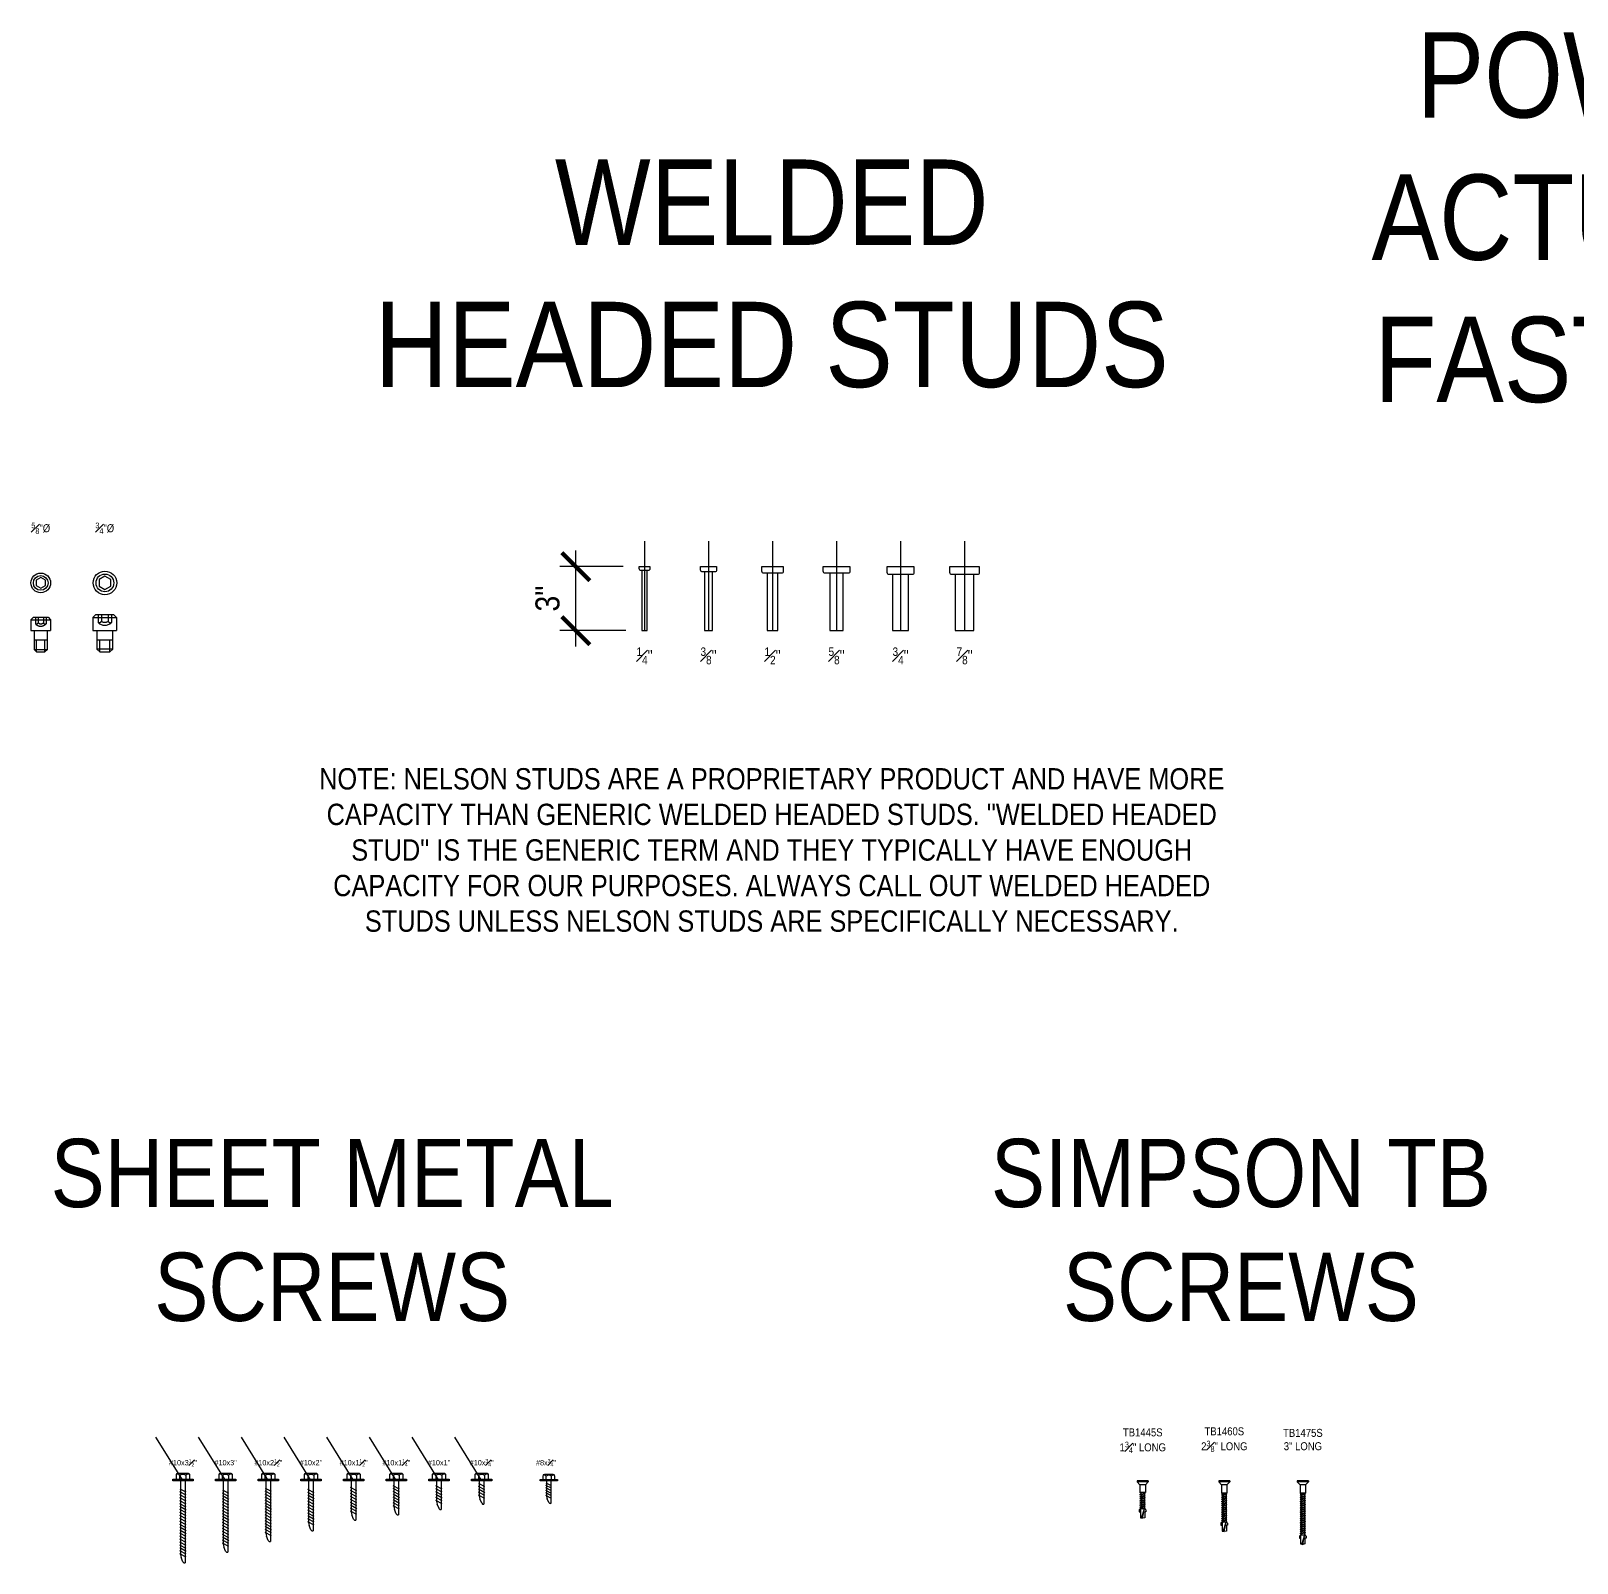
# Model space of a CAD drawing. Header units: inches. Extents: x -2661 to 42767, y -1222 to 9099.
# Drawn here: x 1373.4 to 1445.8, y 1308.6 to 1380.4 of the extents above; entities that cross this region are included whole.
import ezdxf

# ---------------------------------------------------------------- set-up
doc = ezdxf.new("R2010")
doc.units = ezdxf.units.IN
doc.header["$LTSCALE"] = 12
doc.header["$MEASUREMENT"] = 0
doc.header["$PDMODE"] = 3
doc.linetypes.add('HIDDEN', pattern=[0.375, 0.25, -0.125])
doc.layers.get('0').update_dxf_attribs({"linetype": 'CONTINUOUS'})
doc.layers.get('DefPoints').update_dxf_attribs({"color": 251, "linetype": 'CONTINUOUS'})
doc.layers.add('NON-PLOT', color=253, linetype='CONTINUOUS', plot=False)
for name, color, linetype in [('S-ANNO-DIMS', 2, 'CONTINUOUS'), ('S-ANNO-NOTE', 4, 'CONTINUOUS'), ('S-BOLT', 2, 'CONTINUOUS'), ('S-CONC', 4, 'CONTINUOUS'), ('S-FASTENERS', 2, 'CONTINUOUS'), ('S-NAIL', 2, 'CONTINUOUS'), ('S-SIMPSON', 2, 'CONTINUOUS')]:
    doc.layers.add(name, color=color, linetype=linetype)
doc.layers.add('S-ANNO-NONPLOT', color=253, linetype='CONTINUOUS', plot=False, transparency=0.5)
doc.styles.add('Arial', font='arial.ttf', dxfattribs={"width": 0.85})
doc.styles.add('ATTR', font='romans.shx', dxfattribs={"width": 0.8, "height": 0.008459})
doc.dimstyles.new('DIM-12_Se', dxfattribs={"dimscale": 12, "dimtxt": 0.09375, "dimasz": 0.109375, "dimexe": 0.0625, "dimexo": 0.0625, "dimgap": 0.0625, "dimtad": 1, "dimdec": 4, "dimzin": 11, "dimdsep": 46, "dimlunit": 4, "dimtxsty": 'Arial', "dimblk": 'ARCHTICK', "dimcen": 0.125, "dimdle": 0.0625, "dimclrd": 256, "dimclre": 256, "dimclrt": 4, "dimadec": 0, "dimazin": 0, "dimtfac": 0.75, "dimtdec": 4, "dimtmove": 0, "dimatfit": 3, "dimfxl": 1, "dimfrac": 1, "dimtolj": 1, "dimtzin": 0, "dimarcsym": 0})

# ---------------------------------------------------------------- blocks, each defined once
blk = doc.blocks.new('_ARCHTICK')
at = {"color": 0, "linetype": 'ByBlock', "const_width": 0.15}
blk.add_lwpolyline([(-0.5, -0.5), (0.5, 0.5)], dxfattribs=at)
blk = doc.blocks.new('*D248')
at = {"layer": 'DefPoints', "color": 0, "transparency": 16777216}
for p in [(1398.906, 1355.28), (1401.874, 1355.28), (1401.999, 1352.28)]:
    blk.add_point(p, dxfattribs=at)
at = {"layer": 'S-ANNO-DIMS', "lineweight": -2, "transparency": 16777216}
for p, q in [((1398.906, 1351.53), (1398.906, 1356.03)), ((1401.124, 1355.28), (1398.156, 1355.28)), ((1401.249, 1352.28), (1398.156, 1352.28))]:
    blk.add_line(p, q, dxfattribs=at)
at = {"layer": 'S-ANNO-DIMS', "lineweight": -2, "transparency": 16777216, "xscale": 1.3125, "yscale": 1.3125, "zscale": 1.3125}
for p, rotation in [((1398.906, 1355.28), 90), ((1398.906, 1352.28), 270)]:
    blk.add_blockref('_ARCHTICK', p, dxfattribs=dict(at, rotation=rotation))
at = {"layer": 'S-ANNO-DIMS', "color": 4, "transparency": 16777216, "insert": (1397.581, 1353.78), "char_height": 1.125, "attachment_point": 5, "rotation": 90, "style": 'Arial'}
blk.add_mtext('\\A1;3"', dxfattribs=at)
blk = doc.blocks.new('0d625 Screw Hex Cap Pv')
blk.add_lwpolyline([(0, 0.25), (-0.217, 0.125), (-0.217, -0.125), (0, -0.25), (0.217, -0.125), (0.217, 0.125)], close=True)
for radius in [0.461, 0.345]:
    blk.add_circle((0, 0), radius)
at = {"style": 'ATTR', "width": 0.8, "flags": 9}
blk.add_attdef('ESTCODE', (0, 0), '', height=0.000231, dxfattribs=at)
blk = doc.blocks.new('0d625 Screw Hex Cap Sv')
for p, q in [((-0.625, 0.345), (-0.51, 0.46)), ((-0.625, -0.345), (-0.625, 0.345)), ((-0.51, -0.46), (-0.51, 0.46)), ((-0.51, 0.46), (0, 0.46)), ((0, -0.46), (0, 0.46)), ((0.885, 0.312), (0, 0.312)), ((0.442, 0.312), (0.442, -0.312)), ((0.885, -0.312), (0.885, 0.312)), ((0.885, 0.312), (1, 0.197)), ((1, -0.197), (1, 0.197)), ((-0.625, -0.345), (-0.51, -0.46)), ((-0.51, -0.46), (0, -0.46)), ((0, -0.312), (0.885, -0.312)), ((0.885, -0.312), (1, -0.197))]:
    blk.add_line(p, q)
at = {"linetype": 'HIDDEN'}
for p, q in [((-0.625, 0.25), (-0.318, 0.25)), ((-0.625, 0.125), (-0.364, 0.125)), ((1, 0.197), (0.442, 0.197)), ((-0.625, -0.125), (-0.364, -0.125)), ((-0.625, -0.25), (-0.318, -0.25)), ((1, -0.197), (0.442, -0.197))]:
    blk.add_line(p, q, dxfattribs=at)
for centre, radius, start, end in [((-0.408, 0.212), 0.0979, 296.91961, 22.69419), ((-0.497, 0), 0.183, 316.88537, 43.11463), ((-0.549, 0), 0.341, 312.79676, 47.20324), ((-0.408, -0.212), 0.0979, 337.30581, 63.08039)]:
    blk.add_arc(centre, radius, start, end, dxfattribs=at)
at = {"style": 'ATTR', "width": 0.8, "flags": 9}
blk.add_attdef('ESTCODE', (0, 0), '', height=0.000325, dxfattribs=at)
blk = doc.blocks.new('0d75 Screw Hex Cap Pv')
blk.add_lwpolyline([(0, 0.312), (-0.271, 0.156), (-0.271, -0.156), (0, -0.313), (0.271, -0.156), (0.271, 0.156)], close=True)
for radius in [0.553, 0.417]:
    blk.add_circle((0, 0), radius)
at = {"style": 'ATTR', "width": 0.8, "flags": 9}
blk.add_attdef('ESTCODE', (0, 0), '', height=0.000222, dxfattribs=at)
blk = doc.blocks.new('0d75 Screw Hex Cap Sv')
for p, q in [((-0.75, 0.417), (-0.613, 0.554)), ((-0.75, -0.417), (-0.75, 0.417)), ((-0.613, -0.554), (-0.613, 0.554)), ((-0.613, 0.554), (0, 0.554)), ((0, -0.554), (0, 0.554)), ((0.863, 0.375), (0, 0.375)), ((0.431, -0.375), (0.431, 0.375)), ((0.863, 0.375), (1, 0.238)), ((0.863, 0.375), (0.863, -0.375)), ((1, -0.238), (1, 0.238)), ((-0.75, -0.417), (-0.613, -0.554)), ((-0.613, -0.554), (0, -0.554)), ((0, -0.375), (0.863, -0.375)), ((0.863, -0.375), (1, -0.238))]:
    blk.add_line(p, q)
at = {"linetype": 'HIDDEN'}
for p, q in [((-0.75, 0.312), (-0.38, 0.312)), ((-0.75, 0.156), (-0.44, 0.156)), ((1, 0.238), (0.431, 0.238)), ((-0.75, -0.156), (-0.44, -0.156)), ((-0.75, -0.312), (-0.38, -0.312)), ((1, -0.238), (0.431, -0.238))]:
    blk.add_line(p, q, dxfattribs=at)
for centre, radius, start, end in [((-0.499, 0.268), 0.127, 297.97299, 20.3165), ((-0.654, 0), 0.265, 323.93839, 36.06161), ((-0.71, 0), 0.455, 316.56632, 43.43368), ((-0.499, -0.268), 0.127, 339.6835, 62.02701)]:
    blk.add_arc(centre, radius, start, end, dxfattribs=at)
at = {"style": 'ATTR', "width": 0.8, "flags": 9}
blk.add_attdef('ESTCODE', (0, 0), '', height=0.00035, dxfattribs=at)
blk = doc.blocks.new('TB1460S')
for p, q in [((0.262, 0), (-0.262, 0)), ((-0.262, 0), (-0.262, -0.05)), ((0.262, 0), (0.262, -0.05)), ((0.262, -0.05), (-0.262, -0.05)), ((-0.262, -0.05), (-0.126, -0.186)), ((0.126, -0.186), (-0.126, -0.186)), ((-0.126, -0.186), (-0.126, -0.574)), ((0.126, -0.574), (-0.126, -0.574)), ((-0.089, -0.61), (-0.125, -0.574)), ((-0.125, -0.66), (0.085, -0.61)), ((0.121, -0.616), (-0.125, -0.66)), ((-0.089, -0.685), (-0.125, -0.66)), ((-0.125, -0.76), (0.085, -0.71)), ((0.121, -0.716), (-0.125, -0.76)), ((-0.089, -0.61), (-0.089, -0.651)), ((-0.089, -0.685), (0.085, -0.642)), ((-0.089, -0.685), (-0.089, -0.751)), ((0.121, -0.574), (0.085, -0.61)), ((0.085, -0.61), (0.121, -0.616)), ((0.085, -0.642), (0.121, -0.616)), ((0.085, -0.642), (0.085, -0.71)), ((0.085, -0.71), (0.121, -0.716)), ((0.085, -0.742), (0.121, -0.716)), ((0.262, -0.05), (0.126, -0.186)), ((0.126, -0.186), (0.126, -0.574)), ((-0.089, -0.785), (-0.125, -0.76)), ((-0.125, -0.86), (0.085, -0.81)), ((0.121, -0.816), (-0.125, -0.86)), ((-0.089, -0.885), (-0.125, -0.86)), ((-0.125, -0.96), (0.085, -0.91)), ((0.121, -0.916), (-0.125, -0.96)), ((-0.089, -0.985), (-0.125, -0.96)), ((-0.125, -1.06), (0.085, -1.01)), ((0.121, -1.016), (-0.125, -1.06)), ((-0.089, -1.085), (-0.125, -1.06)), ((-0.125, -1.16), (0.085, -1.11)), ((0.121, -1.116), (-0.125, -1.16)), ((-0.089, -1.185), (-0.125, -1.16)), ((-0.125, -1.26), (0.085, -1.21)), ((0.121, -1.216), (-0.125, -1.26)), ((-0.089, -1.285), (-0.125, -1.26)), ((-0.125, -1.36), (0.085, -1.31)), ((0.121, -1.316), (-0.125, -1.36)), ((-0.089, -1.385), (-0.125, -1.36)), ((-0.125, -1.46), (0.085, -1.41)), ((0.121, -1.416), (-0.125, -1.46)), ((-0.089, -0.785), (0.085, -0.742)), ((-0.089, -0.785), (-0.089, -0.851)), ((-0.089, -0.885), (0.085, -0.842)), ((-0.089, -0.885), (-0.089, -0.951)), ((-0.089, -0.985), (0.085, -0.942)), ((-0.089, -0.985), (-0.089, -1.051)), ((-0.089, -1.085), (0.085, -1.042)), ((-0.089, -1.085), (-0.089, -1.151)), ((-0.089, -1.185), (0.085, -1.142)), ((-0.089, -1.185), (-0.089, -1.251)), ((-0.089, -1.285), (0.085, -1.242)), ((-0.089, -1.285), (-0.089, -1.351)), ((-0.089, -1.385), (0.085, -1.342)), ((-0.089, -1.385), (-0.089, -1.451)), ((-0.089, -1.485), (0.085, -1.442)), ((0.085, -0.742), (0.085, -0.81)), ((0.085, -0.81), (0.121, -0.816)), ((0.085, -0.842), (0.121, -0.816)), ((0.085, -0.842), (0.085, -0.91)), ((0.085, -0.91), (0.121, -0.916)), ((0.085, -0.942), (0.121, -0.916)), ((0.085, -0.942), (0.085, -1.01)), ((0.085, -1.01), (0.121, -1.016)), ((0.085, -1.042), (0.121, -1.016)), ((0.085, -1.042), (0.085, -1.11)), ((0.085, -1.11), (0.121, -1.116)), ((0.085, -1.142), (0.121, -1.116)), ((0.085, -1.142), (0.085, -1.21)), ((0.085, -1.21), (0.121, -1.216)), ((0.085, -1.242), (0.121, -1.216)), ((0.085, -1.242), (0.085, -1.31)), ((0.085, -1.31), (0.121, -1.316)), ((0.085, -1.342), (0.121, -1.316)), ((0.085, -1.342), (0.085, -1.41)), ((0.085, -1.41), (0.121, -1.416)), ((0.085, -1.442), (0.121, -1.416)), ((0.085, -1.442), (0.085, -1.51)), ((-0.103, -1.938), (-0.161, -1.987)), ((-0.161, -1.987), (-0.161, -2.079)), ((-0.161, -2.069), (-0.103, -2.069)), ((-0.161, -2.079), (-0.103, -2.079)), ((-0.089, -1.485), (-0.125, -1.46)), ((-0.125, -1.56), (0.085, -1.51)), ((0.121, -1.516), (-0.125, -1.56)), ((-0.089, -1.585), (-0.125, -1.56)), ((-0.125, -1.66), (0.085, -1.61)), ((0.121, -1.616), (-0.125, -1.66)), ((-0.089, -1.685), (-0.125, -1.66)), ((-0.125, -1.76), (0.085, -1.71)), ((0.121, -1.716), (-0.125, -1.76)), ((-0.089, -1.785), (-0.125, -1.76)), ((-0.125, -1.86), (0.085, -1.81)), ((0.121, -1.816), (-0.125, -1.86)), ((-0.089, -1.885), (-0.125, -1.86)), ((-0.103, -1.938), (-0.103, -2.353)), ((-0.022, -1.938), (-0.103, -1.938)), ((-0.089, -1.485), (-0.089, -1.551)), ((-0.089, -1.585), (0.085, -1.542)), ((-0.089, -1.585), (-0.089, -1.651)), ((-0.089, -1.685), (0.085, -1.642)), ((-0.089, -1.685), (-0.089, -1.751)), ((-0.089, -1.785), (0.085, -1.742)), ((-0.089, -1.785), (-0.089, -1.851)), ((-0.089, -1.885), (0.085, -1.842)), ((-0.089, -1.885), (-0.089, -1.938)), ((0.078, -1.942), (-0.051, -2.353)), ((-0.022, -1.935), (0.085, -1.91)), ((0.121, -1.916), (-0.022, -1.942)), ((-0.022, -1.942), (-0.022, -1.935)), ((0.101, -1.942), (-0.022, -1.942)), ((-0.003, -2.376), (0.085, -1.942)), ((0.085, -1.51), (0.121, -1.516)), ((0.085, -1.542), (0.121, -1.516)), ((0.085, -1.542), (0.085, -1.61)), ((0.085, -1.61), (0.121, -1.616)), ((0.085, -1.642), (0.121, -1.616)), ((0.085, -1.642), (0.085, -1.71)), ((0.085, -1.71), (0.121, -1.716)), ((0.085, -1.742), (0.121, -1.716)), ((0.085, -1.742), (0.085, -1.81)), ((0.085, -1.81), (0.121, -1.816)), ((0.085, -1.842), (0.121, -1.816)), ((0.085, -1.842), (0.085, -1.91)), ((0.085, -1.91), (0.121, -1.916)), ((0.085, -1.942), (0.121, -1.916)), ((0.1, -2.079), (0.1, -2.353)), ((0.156, -2.079), (0.1, -2.079)), ((0.101, -1.942), (0.156, -1.987)), ((0.156, -1.987), (0.156, -2.079)), ((-0.103, -2.353), (-0.003, -2.376)), ((-0.103, -2.353), (-0.051, -2.353)), ((-0.051, -2.353), (-0.001, -2.37)), ((0.1, -2.353), (-0.003, -2.376))]:
    blk.add_line(p, q)
blk = doc.blocks.new('no8x3-4 Sht Mtl Screw')
at = {"color": 2}
for p, q in [((-0.283, 0.223), (-0.283, 0.063)), ((0.196, 0.303), (-0.203, 0.303)), ((-0.123, 0.063), (-0.123, 0.223)), ((-0.093, -0.745), (-0.091, 0)), ((0.086, 0), (0.086, -1.062)), ((0.116, 0.223), (0.116, 0.063)), ((0.276, 0.063), (0.276, 0.223)), ((0.129, -0.35), (-0.134, -0.212)), ((0.129, -0.469), (-0.134, -0.332)), ((0.129, -0.585), (-0.134, -0.447)), ((0.129, -0.706), (-0.134, -0.568)), ((0.129, -0.83), (-0.134, -0.692)), ((0.129, -0.234), (-0.124, -0.102)), ((-0.005, -1.012), (-0.077, -0.836)), ((0.086, -1.062), (0.068, -1.062))]:
    blk.add_line(p, q, dxfattribs=at)
blk.add_lwpolyline([(0.41, 0.063), (0.41, 0), (-0.41, 0), (-0.41, 0.063)], close=True, dxfattribs=at)
for centre, radius, start, end in [((-0.203, 0.223), 0.0799, 90, 180), ((-0.213, 0.153), 0.114, 37.84757, 125.92075), ((-0.003, 0.063), 0.2, 53.1301, 126.8699), ((0.206, 0.153), 0.114, 54.07925, 142.15243), ((0.196, 0.223), 0.0799, 0, 90), ((0.082, -0.761), 0.176, 174.79738, 205.03208), ((0.077, -0.972), 0.0903, 205.79384, 275.82256)]:
    blk.add_arc(centre, radius, start, end, dxfattribs=at)
blk = doc.blocks.new('TB1475S')
for p, q in [((0.262, 0), (-0.262, 0)), ((-0.262, 0), (-0.262, -0.05)), ((0.262, 0), (0.262, -0.05)), ((0.262, -0.05), (-0.262, -0.05)), ((-0.262, -0.05), (-0.126, -0.186)), ((0.126, -0.186), (-0.126, -0.186)), ((-0.126, -0.186), (-0.126, -0.574)), ((0.126, -0.574), (-0.126, -0.574)), ((-0.089, -0.61), (-0.125, -0.574)), ((-0.125, -0.66), (0.085, -0.61)), ((0.121, -0.616), (-0.125, -0.66)), ((-0.089, -0.685), (-0.125, -0.66)), ((-0.125, -0.76), (0.085, -0.71)), ((0.121, -0.716), (-0.125, -0.76)), ((-0.089, -0.61), (-0.089, -0.651)), ((-0.089, -0.685), (0.085, -0.642)), ((-0.089, -0.685), (-0.089, -0.751)), ((0.121, -0.574), (0.085, -0.61)), ((0.085, -0.61), (0.121, -0.616)), ((0.085, -0.642), (0.121, -0.616)), ((0.085, -0.642), (0.085, -0.71)), ((0.085, -0.71), (0.121, -0.716)), ((0.085, -0.742), (0.121, -0.716)), ((0.262, -0.05), (0.126, -0.186)), ((0.126, -0.186), (0.126, -0.574)), ((-0.089, -0.785), (-0.125, -0.76)), ((-0.125, -0.86), (0.085, -0.81)), ((0.121, -0.816), (-0.125, -0.86)), ((-0.089, -0.885), (-0.125, -0.86)), ((-0.125, -0.96), (0.085, -0.91)), ((0.121, -0.916), (-0.125, -0.96)), ((-0.089, -0.985), (-0.125, -0.96)), ((-0.125, -1.06), (0.085, -1.01)), ((0.121, -1.016), (-0.125, -1.06)), ((-0.089, -1.085), (-0.125, -1.06)), ((-0.125, -1.16), (0.085, -1.11)), ((0.121, -1.116), (-0.125, -1.16)), ((-0.089, -1.185), (-0.125, -1.16)), ((-0.125, -1.26), (0.085, -1.21)), ((0.121, -1.216), (-0.125, -1.26)), ((-0.089, -1.285), (-0.125, -1.26)), ((-0.125, -1.36), (0.085, -1.31)), ((0.121, -1.316), (-0.125, -1.36)), ((-0.089, -1.385), (-0.125, -1.36)), ((-0.125, -1.46), (0.085, -1.41)), ((0.121, -1.416), (-0.125, -1.46)), ((-0.089, -0.785), (0.085, -0.742)), ((-0.089, -0.785), (-0.089, -0.851)), ((-0.089, -0.885), (0.085, -0.842)), ((-0.089, -0.885), (-0.089, -0.951)), ((-0.089, -0.985), (0.085, -0.942)), ((-0.089, -0.985), (-0.089, -1.051)), ((-0.089, -1.085), (0.085, -1.042)), ((-0.089, -1.085), (-0.089, -1.151)), ((-0.089, -1.185), (0.085, -1.142)), ((-0.089, -1.185), (-0.089, -1.251)), ((-0.089, -1.285), (0.085, -1.242)), ((-0.089, -1.285), (-0.089, -1.351)), ((-0.089, -1.385), (0.085, -1.342)), ((-0.089, -1.385), (-0.089, -1.451)), ((-0.089, -1.485), (0.085, -1.442)), ((0.085, -0.742), (0.085, -0.81)), ((0.085, -0.81), (0.121, -0.816)), ((0.085, -0.842), (0.121, -0.816)), ((0.085, -0.842), (0.085, -0.91)), ((0.085, -0.91), (0.121, -0.916)), ((0.085, -0.942), (0.121, -0.916)), ((0.085, -0.942), (0.085, -1.01)), ((0.085, -1.01), (0.121, -1.016)), ((0.085, -1.042), (0.121, -1.016)), ((0.085, -1.042), (0.085, -1.11)), ((0.085, -1.11), (0.121, -1.116)), ((0.085, -1.142), (0.121, -1.116)), ((0.085, -1.142), (0.085, -1.21)), ((0.085, -1.21), (0.121, -1.216)), ((0.085, -1.242), (0.121, -1.216)), ((0.085, -1.242), (0.085, -1.31)), ((0.085, -1.31), (0.121, -1.316)), ((0.085, -1.342), (0.121, -1.316)), ((0.085, -1.342), (0.085, -1.41)), ((0.085, -1.41), (0.121, -1.416)), ((0.085, -1.442), (0.121, -1.416)), ((0.085, -1.442), (0.085, -1.51)), ((-0.089, -1.485), (-0.125, -1.46)), ((-0.125, -1.56), (0.085, -1.51)), ((0.121, -1.516), (-0.125, -1.56)), ((-0.089, -1.585), (-0.125, -1.56)), ((-0.125, -1.66), (0.085, -1.61)), ((0.121, -1.616), (-0.125, -1.66)), ((-0.089, -1.685), (-0.125, -1.66)), ((-0.125, -1.76), (0.085, -1.71)), ((0.121, -1.716), (-0.125, -1.76)), ((-0.089, -1.785), (-0.125, -1.76)), ((-0.125, -1.86), (0.085, -1.81)), ((0.121, -1.816), (-0.125, -1.86)), ((-0.089, -1.885), (-0.125, -1.86)), ((-0.125, -1.96), (0.085, -1.91)), ((0.121, -1.916), (-0.125, -1.96)), ((-0.089, -1.985), (-0.125, -1.96)), ((-0.125, -2.06), (0.085, -2.01)), ((0.121, -2.016), (-0.125, -2.06)), ((-0.089, -2.085), (-0.125, -2.06)), ((-0.125, -2.16), (0.085, -2.11)), ((0.121, -2.116), (-0.125, -2.16)), ((-0.089, -2.185), (-0.125, -2.16)), ((-0.089, -1.485), (-0.089, -1.551)), ((-0.089, -1.585), (0.085, -1.542)), ((-0.089, -1.585), (-0.089, -1.651)), ((-0.089, -1.685), (0.085, -1.642)), ((-0.089, -1.685), (-0.089, -1.751)), ((-0.089, -1.785), (0.085, -1.742)), ((-0.089, -1.785), (-0.089, -1.851)), ((-0.089, -1.885), (0.085, -1.842)), ((-0.089, -1.885), (-0.089, -1.951)), ((-0.089, -1.985), (0.085, -1.942)), ((-0.089, -1.985), (-0.089, -2.051)), ((-0.089, -2.085), (0.085, -2.042)), ((-0.089, -2.085), (-0.089, -2.151)), ((-0.089, -2.185), (0.085, -2.142)), ((0.085, -1.51), (0.121, -1.516)), ((0.085, -1.542), (0.121, -1.516)), ((0.085, -1.542), (0.085, -1.61)), ((0.085, -1.61), (0.121, -1.616)), ((0.085, -1.642), (0.121, -1.616)), ((0.085, -1.642), (0.085, -1.71)), ((0.085, -1.71), (0.121, -1.716)), ((0.085, -1.742), (0.121, -1.716)), ((0.085, -1.742), (0.085, -1.81)), ((0.085, -1.81), (0.121, -1.816)), ((0.085, -1.842), (0.121, -1.816)), ((0.085, -1.842), (0.085, -1.91)), ((0.085, -1.91), (0.121, -1.916)), ((0.085, -1.942), (0.121, -1.916)), ((0.085, -1.942), (0.085, -2.01)), ((0.085, -2.01), (0.121, -2.016)), ((0.085, -2.042), (0.121, -2.016)), ((0.085, -2.042), (0.085, -2.11)), ((0.085, -2.11), (0.121, -2.116)), ((0.085, -2.142), (0.121, -2.116)), ((0.085, -2.142), (0.085, -2.21)), ((-0.103, -2.538), (-0.161, -2.587)), ((-0.161, -2.587), (-0.161, -2.679)), ((-0.161, -2.669), (-0.103, -2.669)), ((-0.161, -2.679), (-0.103, -2.679)), ((-0.125, -2.26), (0.085, -2.21)), ((0.121, -2.216), (-0.125, -2.26)), ((-0.089, -2.285), (-0.125, -2.26)), ((-0.125, -2.36), (0.085, -2.31)), ((0.121, -2.316), (-0.125, -2.36)), ((-0.089, -2.385), (-0.125, -2.36)), ((-0.125, -2.46), (0.085, -2.41)), ((0.121, -2.416), (-0.125, -2.46)), ((-0.089, -2.485), (-0.125, -2.46)), ((-0.103, -2.538), (-0.103, -2.953)), ((-0.022, -2.538), (-0.103, -2.538)), ((-0.089, -2.185), (-0.089, -2.251)), ((-0.089, -2.285), (0.085, -2.242)), ((-0.089, -2.285), (-0.089, -2.351)), ((-0.089, -2.385), (0.085, -2.342)), ((-0.089, -2.385), (-0.089, -2.451)), ((-0.089, -2.485), (0.085, -2.442)), ((-0.089, -2.485), (-0.089, -2.538)), ((0.078, -2.542), (-0.051, -2.953)), ((-0.022, -2.535), (0.085, -2.51)), ((0.121, -2.516), (-0.022, -2.542)), ((-0.022, -2.542), (-0.022, -2.535)), ((0.101, -2.542), (-0.022, -2.542)), ((-0.003, -2.976), (0.085, -2.542)), ((0.085, -2.21), (0.121, -2.216)), ((0.085, -2.242), (0.121, -2.216)), ((0.085, -2.242), (0.085, -2.31)), ((0.085, -2.31), (0.121, -2.316)), ((0.085, -2.342), (0.121, -2.316)), ((0.085, -2.342), (0.085, -2.41)), ((0.085, -2.41), (0.121, -2.416)), ((0.085, -2.442), (0.121, -2.416)), ((0.085, -2.442), (0.085, -2.51)), ((0.085, -2.51), (0.121, -2.516)), ((0.085, -2.542), (0.121, -2.516)), ((0.1, -2.679), (0.1, -2.953)), ((0.156, -2.679), (0.1, -2.679)), ((0.101, -2.542), (0.156, -2.587)), ((0.156, -2.587), (0.156, -2.679)), ((-0.103, -2.953), (-0.003, -2.976)), ((-0.103, -2.953), (-0.051, -2.953)), ((-0.051, -2.953), (-0.001, -2.97)), ((0.1, -2.953), (-0.003, -2.976))]:
    blk.add_line(p, q)
blk = doc.blocks.new('TB1445S')
for p, q in [((0.262, 0), (-0.262, 0)), ((-0.262, 0), (-0.262, -0.05)), ((0.262, 0), (0.262, -0.05)), ((0.262, -0.05), (-0.262, -0.05)), ((-0.262, -0.05), (-0.126, -0.186)), ((0.126, -0.186), (-0.126, -0.186)), ((-0.126, -0.186), (-0.126, -0.548)), ((0.126, -0.548), (-0.126, -0.548)), ((-0.089, -0.584), (-0.125, -0.548)), ((-0.125, -0.634), (0.085, -0.584)), ((0.121, -0.59), (-0.125, -0.634)), ((-0.089, -0.659), (-0.125, -0.634)), ((-0.125, -0.734), (0.085, -0.684)), ((0.121, -0.69), (-0.125, -0.734)), ((-0.089, -0.584), (-0.089, -0.625)), ((-0.089, -0.659), (0.085, -0.616)), ((-0.089, -0.659), (-0.089, -0.725)), ((-0.089, -0.759), (0.085, -0.716)), ((0.121, -0.548), (0.085, -0.584)), ((0.085, -0.584), (0.121, -0.59)), ((0.085, -0.616), (0.121, -0.59)), ((0.085, -0.616), (0.085, -0.684)), ((0.085, -0.684), (0.121, -0.69)), ((0.085, -0.716), (0.121, -0.69)), ((0.085, -0.716), (0.085, -0.784)), ((0.262, -0.05), (0.126, -0.186)), ((0.126, -0.186), (0.126, -0.548)), ((-0.103, -1.312), (-0.161, -1.361)), ((-0.161, -1.361), (-0.161, -1.453)), ((-0.161, -1.443), (-0.103, -1.443)), ((-0.089, -0.759), (-0.125, -0.734)), ((-0.125, -0.834), (0.085, -0.784)), ((0.121, -0.79), (-0.125, -0.834)), ((-0.089, -0.859), (-0.125, -0.834)), ((-0.125, -0.934), (0.085, -0.884)), ((0.121, -0.89), (-0.125, -0.934)), ((-0.089, -0.959), (-0.125, -0.934)), ((-0.125, -1.034), (0.085, -0.984)), ((0.121, -0.99), (-0.125, -1.034)), ((-0.089, -1.059), (-0.125, -1.034)), ((-0.125, -1.134), (0.085, -1.084)), ((0.121, -1.09), (-0.125, -1.134)), ((-0.089, -1.159), (-0.125, -1.134)), ((-0.125, -1.234), (0.085, -1.184)), ((0.121, -1.19), (-0.125, -1.234)), ((-0.089, -1.259), (-0.125, -1.234)), ((-0.103, -1.312), (-0.103, -1.727)), ((-0.022, -1.312), (-0.103, -1.312)), ((-0.089, -0.759), (-0.089, -0.825)), ((-0.089, -0.859), (0.085, -0.816)), ((-0.089, -0.859), (-0.089, -0.925)), ((-0.089, -0.959), (0.085, -0.916)), ((-0.089, -0.959), (-0.089, -1.025)), ((-0.089, -1.059), (0.085, -1.016)), ((-0.089, -1.059), (-0.089, -1.125)), ((-0.089, -1.159), (0.085, -1.116)), ((-0.089, -1.159), (-0.089, -1.225)), ((-0.089, -1.259), (0.085, -1.216)), ((-0.089, -1.259), (-0.089, -1.312)), ((0.078, -1.316), (-0.051, -1.727)), ((-0.022, -1.309), (0.085, -1.284)), ((0.121, -1.29), (-0.022, -1.316)), ((-0.022, -1.316), (-0.022, -1.309)), ((0.101, -1.316), (-0.022, -1.316)), ((-0.003, -1.75), (0.085, -1.316)), ((0.085, -0.784), (0.121, -0.79)), ((0.085, -0.816), (0.121, -0.79)), ((0.085, -0.816), (0.085, -0.884)), ((0.085, -0.884), (0.121, -0.89)), ((0.085, -0.916), (0.121, -0.89)), ((0.085, -0.916), (0.085, -0.984)), ((0.085, -0.984), (0.121, -0.99)), ((0.085, -1.016), (0.121, -0.99)), ((0.085, -1.016), (0.085, -1.084)), ((0.085, -1.084), (0.121, -1.09)), ((0.085, -1.116), (0.121, -1.09)), ((0.085, -1.116), (0.085, -1.184)), ((0.085, -1.184), (0.121, -1.19)), ((0.085, -1.216), (0.121, -1.19)), ((0.085, -1.216), (0.085, -1.284)), ((0.085, -1.284), (0.121, -1.29)), ((0.085, -1.316), (0.121, -1.29)), ((0.101, -1.316), (0.156, -1.361)), ((0.156, -1.361), (0.156, -1.453)), ((-0.161, -1.453), (-0.103, -1.453)), ((-0.103, -1.727), (-0.003, -1.75)), ((-0.103, -1.727), (-0.051, -1.727)), ((-0.051, -1.727), (-0.001, -1.744)), ((0.1, -1.727), (-0.003, -1.75)), ((0.1, -1.453), (0.1, -1.727)), ((0.156, -1.453), (0.1, -1.453))]:
    blk.add_line(p, q)
blk = doc.blocks.new('no10x3-4 Sht Mtl Screw')
at = {"color": 2}
for p, q in [((-0.328, 0.259), (-0.328, 0.073)), ((0.227, 0.351), (-0.235, 0.351)), ((-0.143, 0.073), (-0.143, 0.259)), ((-0.106, -0.732), (-0.106, 0)), ((0.1, 0), (0.101, -1.099)), ((0.135, 0.259), (0.135, 0.073)), ((0.32, 0.073), (0.32, 0.259)), ((0.15, -0.417), (-0.155, -0.257)), ((0.15, -0.555), (-0.155, -0.396)), ((0.15, -0.689), (-0.155, -0.53)), ((0.15, -0.83), (-0.155, -0.67)), ((0.15, -0.283), (-0.144, -0.13)), ((-0.004, -1.04), (-0.088, -0.836)), ((0.101, -1.099), (0.079, -1.099))]:
    blk.add_line(p, q, dxfattribs=at)
blk.add_lwpolyline([(0.475, 0.073), (0.475, 0), (-0.475, 0), (-0.475, 0.073)], close=True, dxfattribs=at)
for centre, radius, start, end in [((-0.235, 0.259), 0.0926, 90, 180), ((-0.247, 0.178), 0.132, 37.84757, 125.92075), ((-0.004, 0.073), 0.231, 53.1301, 126.8699), ((0.239, 0.178), 0.132, 54.07925, 142.15243), ((0.227, 0.259), 0.0926, 0, 90), ((0.097, -0.75), 0.204, 174.79738, 205.03208), ((0.09, -0.994), 0.105, 205.79384, 275.82256)]:
    blk.add_arc(centre, radius, start, end, dxfattribs=at)
blk = doc.blocks.new('no10x1 Sht Mtl Screw')
at = {"color": 2}
for p, q in [((-0.328, 0.259), (-0.328, 0.073)), ((0.227, 0.351), (-0.235, 0.351)), ((-0.143, 0.073), (-0.143, 0.259)), ((-0.106, -0.982), (-0.106, 0)), ((0.099, 0), (0.101, -1.349)), ((0.135, 0.259), (0.135, 0.073)), ((0.32, 0.073), (0.32, 0.259)), ((0.15, -0.39), (-0.155, -0.231)), ((0.15, -0.529), (-0.155, -0.369)), ((0.15, -0.667), (-0.155, -0.507)), ((0.15, -0.805), (-0.155, -0.646)), ((0.15, -0.939), (-0.155, -0.78)), ((0.15, -1.08), (-0.155, -0.92)), ((-0.004, -1.29), (-0.088, -1.086)), ((0.101, -1.349), (0.079, -1.349))]:
    blk.add_line(p, q, dxfattribs=at)
blk.add_lwpolyline([(0.475, 0.073), (0.475, 0), (-0.475, 0), (-0.475, 0.073)], close=True, dxfattribs=at)
for centre, radius, start, end in [((-0.235, 0.259), 0.0926, 90, 180), ((-0.247, 0.178), 0.132, 37.84757, 125.92075), ((-0.004, 0.073), 0.231, 53.1301, 126.8699), ((0.239, 0.178), 0.132, 54.07925, 142.15243), ((0.227, 0.259), 0.0926, 0, 90), ((0.097, -1), 0.204, 174.79738, 205.03208), ((0.09, -1.244), 0.105, 205.79384, 275.82256)]:
    blk.add_arc(centre, radius, start, end, dxfattribs=at)
blk = doc.blocks.new('no10x1-1-4 Sht Mtl Screw')
at = {"color": 2}
for p, q in [((-0.328, 0.259), (-0.328, 0.073)), ((0.227, 0.351), (-0.235, 0.351)), ((-0.143, 0.073), (-0.143, 0.259)), ((-0.106, -1.232), (-0.106, 0)), ((0.099, 0), (0.101, -1.599)), ((0.135, 0.259), (0.135, 0.073)), ((0.32, 0.073), (0.32, 0.259)), ((0.15, -0.39), (-0.155, -0.231)), ((0.15, -0.521), (-0.155, -0.361)), ((0.15, -0.654), (-0.155, -0.495)), ((0.15, -0.788), (-0.155, -0.628)), ((0.15, -0.922), (-0.155, -0.762)), ((0.15, -1.055), (-0.155, -0.896)), ((0.15, -1.189), (-0.155, -1.03)), ((0.15, -1.33), (-0.155, -1.17)), ((-0.004, -1.54), (-0.088, -1.336)), ((0.101, -1.599), (0.079, -1.599))]:
    blk.add_line(p, q, dxfattribs=at)
blk.add_lwpolyline([(0.475, 0.073), (0.475, 0), (-0.475, 0), (-0.475, 0.073)], close=True, dxfattribs=at)
for centre, radius, start, end in [((-0.235, 0.259), 0.0926, 90, 180), ((-0.247, 0.178), 0.132, 37.84757, 125.92075), ((-0.004, 0.073), 0.231, 53.1301, 126.8699), ((0.239, 0.178), 0.132, 54.07925, 142.15243), ((0.227, 0.259), 0.0926, 0, 90), ((0.097, -1.25), 0.204, 174.79738, 205.03208), ((0.09, -1.494), 0.105, 205.79384, 275.82256)]:
    blk.add_arc(centre, radius, start, end, dxfattribs=at)
blk = doc.blocks.new('no10x1-1-2 Sht Mtl Screw')
at = {"color": 2}
for p, q in [((-0.328, 0.259), (-0.328, 0.073)), ((0.227, 0.351), (-0.235, 0.351)), ((-0.143, 0.073), (-0.143, 0.259)), ((-0.106, -1.482), (-0.105, 0)), ((0.099, 0), (0.101, -1.849)), ((0.135, 0.259), (0.135, 0.073)), ((0.32, 0.073), (0.32, 0.259)), ((0.146, -0.612), (-0.159, -0.452)), ((0.15, -0.475), (-0.155, -0.316)), ((0.15, -0.752), (-0.155, -0.592)), ((0.15, -0.89), (-0.155, -0.731)), ((0.15, -1.029), (-0.155, -0.869)), ((0.15, -1.167), (-0.155, -1.007)), ((0.15, -1.305), (-0.155, -1.146)), ((0.15, -1.439), (-0.155, -1.28)), ((0.15, -1.58), (-0.155, -1.42)), ((-0.004, -1.79), (-0.088, -1.586)), ((0.101, -1.849), (0.079, -1.849))]:
    blk.add_line(p, q, dxfattribs=at)
blk.add_lwpolyline([(0.475, 0.073), (0.475, 0), (-0.475, 0), (-0.475, 0.073)], close=True, dxfattribs=at)
for centre, radius, start, end in [((-0.235, 0.259), 0.0926, 90, 180), ((-0.247, 0.178), 0.132, 37.84757, 125.92075), ((-0.004, 0.073), 0.231, 53.1301, 126.8699), ((0.239, 0.178), 0.132, 54.07925, 142.15243), ((0.227, 0.259), 0.0926, 0, 90), ((0.097, -1.5), 0.204, 174.79738, 205.03208), ((0.09, -1.744), 0.105, 205.79384, 275.82256)]:
    blk.add_arc(centre, radius, start, end, dxfattribs=at)
blk = doc.blocks.new('no10x2 Sht Mtl Screw')
at = {"color": 2}
for p, q in [((-0.328, 0.259), (-0.328, 0.073)), ((0.227, 0.351), (-0.235, 0.351)), ((-0.143, 0.073), (-0.143, 0.259)), ((-0.106, -1.982), (-0.105, 0)), ((0.099, 0), (0.101, -2.349)), ((0.135, 0.259), (0.135, 0.073)), ((0.32, 0.073), (0.32, 0.259)), ((0.15, -0.56), (-0.155, -0.4)), ((0.15, -0.698), (-0.155, -0.539)), ((0.15, -0.837), (-0.155, -0.677)), ((0.15, -0.975), (-0.155, -0.815)), ((0.15, -1.113), (-0.155, -0.954)), ((0.15, -1.252), (-0.155, -1.092)), ((0.15, -1.39), (-0.155, -1.231)), ((0.15, -1.529), (-0.155, -1.369)), ((0.15, -1.667), (-0.155, -1.507)), ((0.15, -1.805), (-0.155, -1.646)), ((0.15, -1.939), (-0.155, -1.78)), ((0.15, -2.08), (-0.155, -1.92)), ((-0.004, -2.29), (-0.088, -2.086)), ((0.101, -2.349), (0.079, -2.349))]:
    blk.add_line(p, q, dxfattribs=at)
blk.add_lwpolyline([(0.475, 0.073), (0.475, 0), (-0.475, 0), (-0.475, 0.073)], close=True, dxfattribs=at)
for centre, radius, start, end in [((-0.235, 0.259), 0.0926, 90, 180), ((-0.247, 0.178), 0.132, 37.84757, 125.92075), ((-0.004, 0.073), 0.231, 53.1301, 126.8699), ((0.239, 0.178), 0.132, 54.07925, 142.15243), ((0.227, 0.259), 0.0926, 0, 90), ((0.097, -2), 0.204, 174.79738, 205.03208), ((0.09, -2.244), 0.105, 205.79384, 275.82256)]:
    blk.add_arc(centre, radius, start, end, dxfattribs=at)
blk = doc.blocks.new('no10x2-1-2 Sht Mtl Screw')
at = {"color": 2}
for p, q in [((-0.328, 0.259), (-0.328, 0.073)), ((0.227, 0.351), (-0.235, 0.351)), ((-0.143, 0.073), (-0.143, 0.259)), ((-0.106, -2.482), (-0.105, 0)), ((0.099, 0), (0.101, -2.849)), ((0.135, 0.259), (0.135, 0.073)), ((0.32, 0.073), (0.32, 0.259)), ((0.15, -0.645), (-0.155, -0.485)), ((0.15, -0.783), (-0.155, -0.624)), ((0.15, -0.506), (-0.139, -0.355)), ((0.15, -0.921), (-0.155, -0.762)), ((0.15, -1.06), (-0.155, -0.9)), ((0.15, -1.198), (-0.155, -1.039)), ((0.15, -1.337), (-0.155, -1.177)), ((0.15, -1.475), (-0.155, -1.315)), ((0.15, -1.613), (-0.155, -1.454)), ((0.15, -1.752), (-0.155, -1.592)), ((0.15, -1.89), (-0.155, -1.731)), ((0.15, -2.029), (-0.155, -1.869)), ((0.15, -2.167), (-0.155, -2.007)), ((0.15, -2.305), (-0.155, -2.146)), ((0.15, -2.439), (-0.155, -2.28)), ((0.15, -2.58), (-0.155, -2.42)), ((-0.004, -2.79), (-0.088, -2.586)), ((0.101, -2.849), (0.079, -2.849))]:
    blk.add_line(p, q, dxfattribs=at)
blk.add_lwpolyline([(0.475, 0.073), (0.475, 0), (-0.475, 0), (-0.475, 0.073)], close=True, dxfattribs=at)
for centre, radius, start, end in [((-0.235, 0.259), 0.0926, 90, 180), ((-0.247, 0.178), 0.132, 37.84757, 125.92075), ((-0.004, 0.073), 0.231, 53.1301, 126.8699), ((0.239, 0.178), 0.132, 54.07925, 142.15243), ((0.227, 0.259), 0.0926, 0, 90), ((0.097, -2.5), 0.204, 174.79738, 205.03208), ((0.09, -2.744), 0.105, 205.79384, 275.82256)]:
    blk.add_arc(centre, radius, start, end, dxfattribs=at)
blk = doc.blocks.new('no10x3 Sht Mtl Screw')
at = {"color": 2}
for p, q in [((-0.328, 0.259), (-0.328, 0.073)), ((0.227, 0.351), (-0.235, 0.351)), ((-0.143, 0.073), (-0.143, 0.259)), ((-0.106, -2.982), (-0.105, 0)), ((0.099, 0), (0.101, -3.349)), ((0.135, 0.259), (0.135, 0.073)), ((0.32, 0.073), (0.32, 0.259)), ((0.15, -0.73), (-0.155, -0.57)), ((0.15, -0.868), (-0.155, -0.708)), ((0.15, -0.591), (-0.139, -0.44)), ((0.15, -1.006), (-0.155, -0.847)), ((0.15, -1.145), (-0.155, -0.985)), ((0.15, -1.283), (-0.155, -1.124)), ((0.15, -1.421), (-0.155, -1.262)), ((0.15, -1.56), (-0.155, -1.4)), ((0.15, -1.698), (-0.155, -1.539)), ((0.15, -1.837), (-0.155, -1.677)), ((0.15, -1.975), (-0.155, -1.815)), ((0.15, -2.113), (-0.155, -1.954)), ((0.15, -2.252), (-0.155, -2.092)), ((0.15, -2.39), (-0.155, -2.231)), ((0.15, -2.529), (-0.155, -2.369)), ((0.15, -2.667), (-0.155, -2.507)), ((0.15, -2.805), (-0.155, -2.646)), ((0.15, -2.939), (-0.155, -2.78)), ((0.15, -3.08), (-0.155, -2.92)), ((-0.004, -3.29), (-0.088, -3.086)), ((0.101, -3.349), (0.079, -3.349))]:
    blk.add_line(p, q, dxfattribs=at)
blk.add_lwpolyline([(0.475, 0.073), (0.475, 0), (-0.475, 0), (-0.475, 0.073)], close=True, dxfattribs=at)
for centre, radius, start, end in [((-0.235, 0.259), 0.0926, 90, 180), ((-0.247, 0.178), 0.132, 37.84757, 125.92075), ((-0.004, 0.073), 0.231, 53.1301, 126.8699), ((0.239, 0.178), 0.132, 54.07925, 142.15243), ((0.227, 0.259), 0.0926, 0, 90), ((0.097, -3), 0.204, 174.79738, 205.03208), ((0.09, -3.244), 0.105, 205.79384, 275.82256)]:
    blk.add_arc(centre, radius, start, end, dxfattribs=at)
blk = doc.blocks.new('no10x3-1-2 Sht Mtl Screw')
at = {"color": 2}
for p, q in [((-0.328, 0.259), (-0.328, 0.073)), ((0.227, 0.351), (-0.235, 0.351)), ((-0.143, 0.073), (-0.143, 0.259)), ((-0.106, -3.482), (-0.105, 0)), ((0.098, 0), (0.101, -3.849)), ((0.135, 0.259), (0.135, 0.073)), ((0.32, 0.073), (0.32, 0.259)), ((0.15, -0.676), (-0.155, -0.516)), ((0.15, -0.814), (-0.155, -0.655)), ((0.15, -0.538), (-0.139, -0.387)), ((0.15, -0.953), (-0.155, -0.793)), ((0.15, -1.091), (-0.155, -0.932)), ((0.15, -1.23), (-0.155, -1.07)), ((0.15, -1.368), (-0.155, -1.208)), ((0.15, -1.506), (-0.155, -1.347)), ((0.15, -1.645), (-0.155, -1.485)), ((0.15, -1.783), (-0.155, -1.624)), ((0.15, -1.921), (-0.155, -1.762)), ((0.15, -2.06), (-0.155, -1.9)), ((0.15, -2.198), (-0.155, -2.039)), ((0.15, -2.337), (-0.155, -2.177)), ((0.15, -2.475), (-0.155, -2.315)), ((0.15, -2.613), (-0.155, -2.454)), ((0.15, -2.752), (-0.155, -2.592)), ((0.15, -2.89), (-0.155, -2.731)), ((0.15, -3.029), (-0.155, -2.869)), ((0.15, -3.167), (-0.155, -3.007)), ((0.15, -3.305), (-0.155, -3.146)), ((0.15, -3.439), (-0.155, -3.28)), ((0.15, -3.58), (-0.155, -3.42)), ((-0.004, -3.79), (-0.088, -3.586)), ((0.101, -3.849), (0.079, -3.849))]:
    blk.add_line(p, q, dxfattribs=at)
blk.add_lwpolyline([(0.475, 0.073), (0.475, 0), (-0.475, 0), (-0.475, 0.073)], close=True, dxfattribs=at)
for centre, radius, start, end in [((-0.235, 0.259), 0.0926, 90, 180), ((-0.247, 0.178), 0.132, 37.84757, 125.92075), ((-0.004, 0.073), 0.231, 53.1301, 126.8699), ((0.239, 0.178), 0.132, 54.07925, 142.15243), ((0.227, 0.259), 0.0926, 0, 90), ((0.097, -3.5), 0.204, 174.79738, 205.03208), ((0.09, -3.744), 0.105, 205.79384, 275.82256)]:
    blk.add_arc(centre, radius, start, end, dxfattribs=at)

msp = doc.modelspace()

# ---------------------------------------------------------------- linework, layer by layer
at = {"layer": 'NON-PLOT'}
for p, q in [((1380.49483, 1312.43746), (1379.22758, 1314.48495)), ((1382.49483, 1312.43746), (1381.22758, 1314.48495)), ((1384.49483, 1312.43746), (1383.22758, 1314.48495)), ((1386.49483, 1312.43746), (1385.22758, 1314.48495)), ((1388.49483, 1312.43746), (1387.22758, 1314.48495)), ((1390.49483, 1312.43746), (1389.22758, 1314.48495)), ((1392.49483, 1312.43746), (1391.22758, 1314.48495)), ((1394.49483, 1312.43746), (1393.22758, 1314.48495))]:
    msp.add_line(p, q, dxfattribs=at)
at = {"layer": 'S-ANNO-NONPLOT'}
for p, q in [((1402.12433, 1356.47867), (1402.12433, 1352.27985)), ((1405.12433, 1356.47867), (1405.12433, 1352.27985)), ((1408.12433, 1356.47867), (1408.12433, 1352.27985)), ((1411.12433, 1356.47867), (1411.12433, 1352.27985)), ((1414.12433, 1356.47867), (1414.12433, 1352.27985)), ((1417.12433, 1356.47867), (1417.12433, 1352.27985))]:
    msp.add_line(p, q, dxfattribs=at)
at = {"layer": 'S-BOLT'}
for points in [[(1402.37433, 1355.27985), (1402.37433, 1355.27985), (1402.37433, 1355.1866, -0.41421356), (1402.28058, 1355.09285), (1401.96808, 1355.09285, -0.41421356), (1401.87433, 1355.1866), (1401.87433, 1355.27985)], [(1405.49933, 1355.27985), (1405.49933, 1355.27985), (1405.49933, 1355.1236, -0.41421356), (1405.40558, 1355.02985), (1404.84308, 1355.02985, -0.41421356), (1404.74933, 1355.1236), (1404.74933, 1355.27985)], [(1408.62433, 1355.27985), (1408.62433, 1355.27985), (1408.62433, 1355.0611, -0.41421356), (1408.53058, 1354.96735), (1407.71808, 1354.96735, -0.41421356), (1407.62433, 1355.0611), (1407.62433, 1355.27985)], [(1411.74933, 1355.27985), (1411.74933, 1355.27985), (1411.74933, 1355.0611, -0.41421356), (1411.65558, 1354.96735), (1410.59308, 1354.96735, -0.41421356), (1410.49933, 1355.0611), (1410.49933, 1355.27985)], [(1414.74933, 1355.27985), (1414.74933, 1355.27985), (1414.74933, 1354.9986, -0.41421356), (1414.65558, 1354.90485), (1413.59308, 1354.90485, -0.41421356), (1413.49933, 1354.9986), (1413.49933, 1355.27985)], [(1417.81183, 1355.27985), (1417.81183, 1355.27985), (1417.81183, 1354.9986, -0.41421356), (1417.71808, 1354.90485), (1416.53058, 1354.90485, -0.41421356), (1416.43683, 1354.9986), (1416.43683, 1355.27985)]]:
    msp.add_lwpolyline(points, format="xyb", close=True, dxfattribs=at)
for points in [[(1401.99933, 1355.09285), (1401.99933, 1352.27985), (1402.24933, 1352.27985), (1402.24933, 1355.09285)], [(1404.93683, 1355.02985), (1404.93683, 1352.27985), (1405.31183, 1352.27985), (1405.31183, 1355.02985)], [(1407.87433, 1354.96735), (1407.87433, 1352.27985), (1408.37433, 1352.27985), (1408.37433, 1354.96735)], [(1410.81183, 1354.96735), (1410.81183, 1352.27985), (1411.43683, 1352.27985), (1411.43683, 1354.96735)], [(1413.74933, 1354.90485), (1413.74933, 1352.27985), (1414.49933, 1352.27985), (1414.49933, 1354.90485)], [(1416.68683, 1354.90485), (1416.68683, 1352.27985), (1417.56183, 1352.27985), (1417.56183, 1354.90485)]]:
    msp.add_lwpolyline(points, close=True, dxfattribs=at)

# ---------------------------------------------------------------- block references
at = {"layer": 'S-CONC'}
for name, p in [('no10x3-1-2 Sht Mtl Screw', (1380.49483, 1312.43746)), ('no10x3 Sht Mtl Screw', (1382.49483, 1312.43746)), ('no10x2-1-2 Sht Mtl Screw', (1384.49483, 1312.43746)), ('no10x2 Sht Mtl Screw', (1386.49483, 1312.43746)), ('no10x1-1-2 Sht Mtl Screw', (1388.49483, 1312.43746)), ('no10x1-1-4 Sht Mtl Screw', (1390.49483, 1312.43746)), ('no10x1 Sht Mtl Screw', (1392.49483, 1312.43746)), ('no10x3-4 Sht Mtl Screw', (1394.49483, 1312.43746))]:
    msp.add_blockref(name, p, dxfattribs=at)
at = {"layer": 'S-FASTENERS'}
for name, p in [('0d625 Screw Hex Cap Pv', (1373.82711, 1354.51595)), ('0d75 Screw Hex Cap Pv', (1376.83498, 1354.51595))]:
    msp.add_blockref(name, p, dxfattribs=at)
at = {"layer": 'S-FASTENERS', "rotation": 270}
for name, p in [('0d625 Screw Hex Cap Sv', (1373.82711, 1352.27985)), ('0d75 Screw Hex Cap Sv', (1376.82711, 1352.27985))]:
    msp.add_blockref(name, p, dxfattribs=at)
at = {"layer": 'S-NAIL'}
msp.add_blockref('no8x3-4 Sht Mtl Screw', (1397.63829, 1312.43746), dxfattribs=at)
at = {"layer": 'S-SIMPSON'}
for name, p in [('TB1445S', (1425.46674, 1312.43746)), ('TB1460S', (1429.29064, 1312.43746)), ('TB1475S', (1432.97245, 1312.43746))]:
    msp.add_blockref(name, p, dxfattribs=at)

# ---------------------------------------------------------------- texts
at = {"layer": 'S-ANNO-NOTE', "color": 191, "attachment_point": 5, "style": 'Arial'}
for s, insert, char_height, width in [('\\A1;POWDER ACTUATED FASTENER', (1448.99131, 1371.62596), 4, 40.6861081), ('\\A1;WELDED HEADED STUDS', (1408.08382, 1368.99449), 4, 41.2226739), ('\\A1;{\\H0.7x;\\S5#8;\\H1.4286x;"\\H1x;%%C}', (1373.82711, 1357.0785), 0.375, 1.3928504), ('\\A1;{\\H0.7x;\\S3#4;\\H1.4286x;"\\H1x;%%C}', (1376.82711, 1357.0785), 0.375, 1.3928504), ('\\A1;{\\H0.7x;\\S1#4;}"', (1402.12433, 1351.09646), 0.5625, 2.3538655), ('\\A1;{\\H0.7x;\\S3#8;}"', (1405.12433, 1351.09646), 0.5625, 2.3538655), ('\\A1;{\\H0.7x;\\S1#2;\\H1.4286x;"}', (1408.12433, 1351.09646), 0.5625, 2.3538655), ('\\A1;{\\H0.7x;\\S5#8;\\H1.4286x;"}', (1411.12433, 1351.09646), 0.5625, 2.3538655), ('\\A1;{\\H0.7x;\\S3#4;}"', (1414.12433, 1351.09646), 0.5625, 2.3538655), ('\\A1;{\\H0.7x;\\S7#8;}"', (1417.12433, 1351.09646), 0.5625, 2.3538655), ('\\A1;NOTE: NELSON STUDS ARE A PROPRIETARY PRODUCT AND HAVE MORE CAPACITY THAN GENERIC WELDED HEADED STUDS. "WELDED HEADED STUD" IS THE GENERIC TERM AND THEY TYPICALLY HAVE ENOUGH CAPACITY FOR OUR PURPOSES. ALWAYS CALL OUT WELDED HEADED STUDS UNLESS NELSON STUDS ARE SPECIFICALLY NECESSARY.', (1408.08382, 1341.99449), 1, 42.3708458), ('\\A1;{\\H0.8x;SHEET METAL SCREWS}', (1387.48532, 1324.17406), 4, 33.1972931), ('\\A1;{\\H0.8x;SIMPSON TB SCREWS}', (1430.07099, 1324.17406), 4, 33.1972931), ('\\A1;TB1445S\\P1{\\H0.7x;\\S3#4;}" LONG', (1425.46981, 1314.32052), 0.375, 4.3125), ('\\A1;TB1460S\\P2{\\H0.7x;\\S3#8;}" LONG', (1429.29371, 1314.37052), 0.375, 4.3125), ('\\A1;TB1475S\\P3" LONG', (1432.97552, 1314.37052), 0.375, 4.3125), ('\\A1;#10x3{\\H0.7x;\\S1#2;}"', (1380.49085, 1313.28862), 0.25, 4.1613596), ('\\A1;#10x3"', (1382.49085, 1313.28862), 0.25, 4.1613596), ('\\A1;#10x2{\\H0.7x;\\S1#2;}"', (1384.49085, 1313.28862), 0.25, 4.1613596), ('\\A1;#10x2"', (1386.49085, 1313.28862), 0.25, 4.1613596), ('\\A1;#10x1{\\H0.7x;\\S1#2;}"', (1388.49085, 1313.28862), 0.25, 4.1613596), ('\\A1;#10x1{\\H0.7x;\\S1#4;}"', (1390.49085, 1313.28862), 0.25, 4.1613596), ('\\A1;#10x{\\H1x;1}"', (1392.49085, 1313.28862), 0.25, 4.1613596), ('\\A1;#10x{\\H0.7x;\\S3#4;}"', (1394.49085, 1313.28862), 0.25, 4.1613596), ('\\A1;#8x{\\H0.7x;\\S3#4;}"', (1397.50214, 1313.28862), 0.25, 4.1613596)]:
    msp.add_mtext(s, dxfattribs=dict(at, insert=insert, char_height=char_height, width=width))

# ---------------------------------------------------------------- dimensions: what is measured, and where the dimension line sits
at = {"layer": 'S-ANNO-DIMS'}
dim = msp.add_linear_dim(base=(1398.90586, 1355.27985), p1=(1401.99933, 1352.27985), p2=(1401.87433, 1355.27985), angle=90, dimstyle='DIM-12_Se', dxfattribs=at)
dim.commit()
dim.dimension.update_dxf_attribs({"geometry": '*D248', "text_midpoint": (1397.58108, 1353.77985)})

doc.saveas('drawing.dxf')
